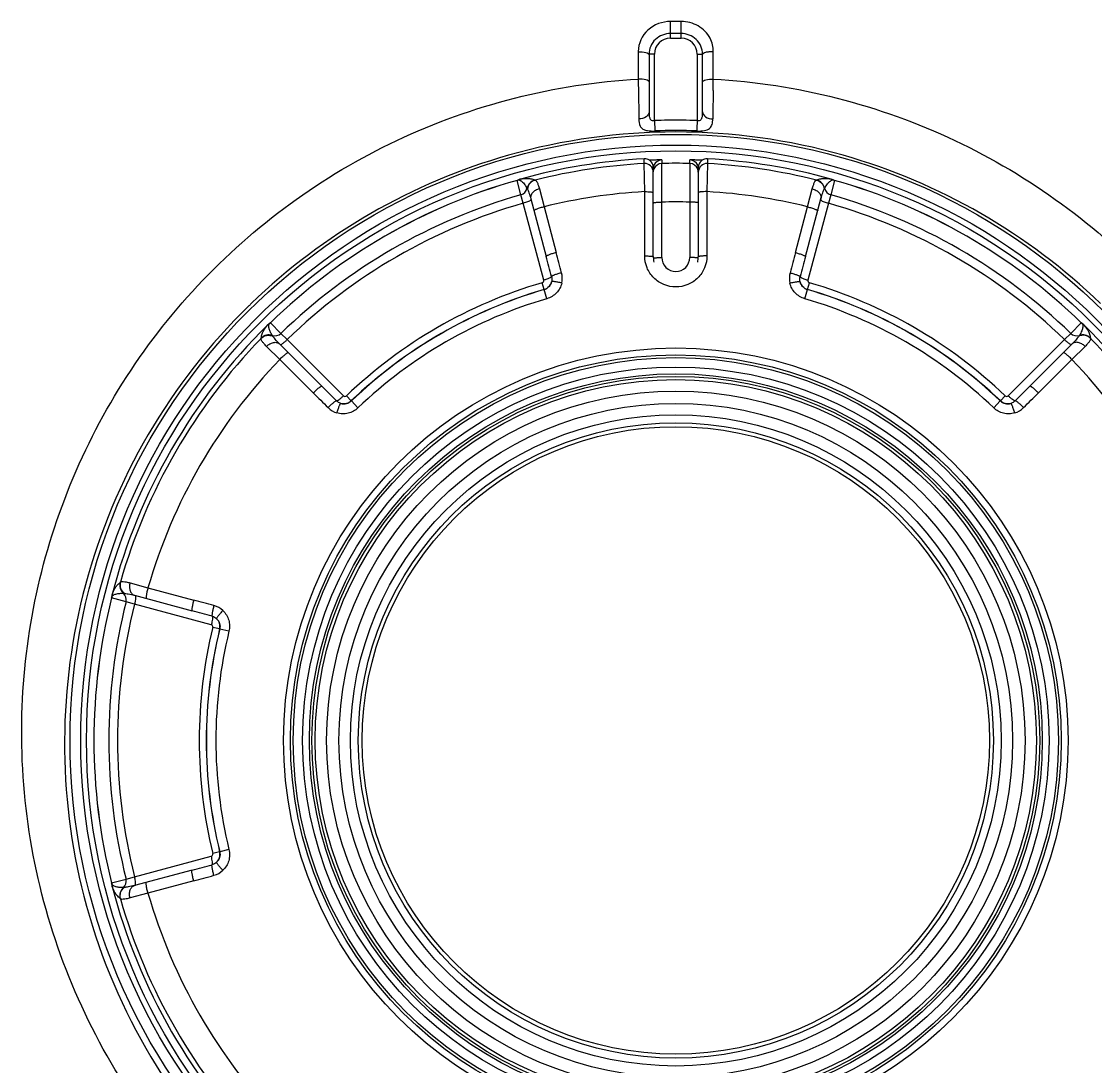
# Model space of a CAD drawing. Header units: millimetres. Extents: x -1538 to 3410, y -1646 to 2016.
# Drawn here: x 58 to 108.1, y -203.6 to -154.9 of the extents above; entities that cross this region are included whole.
import ezdxf

# ---------------------------------------------------------------- set-up
doc = ezdxf.new("R2010")
doc.units = ezdxf.units.MM
doc.header["$LTSCALE"] = 23.1
doc.layers.get('0').update_dxf_attribs({"linetype": 'CONTINUOUS'})

msp = doc.modelspace()

# ---------------------------------------------------------------- linework, layer by layer
at = {"linetype": 'Continuous'}
for p, q in [((88.784, -154.919), (88.284, -154.919)), ((88.284, -155.693), (88.284, -154.919)), ((88.784, -155.693), (88.784, -154.919)), ((88.784, -155.478), (88.284, -155.478)), ((88.284, -155.693), (88.784, -155.693)), ((86.784, -156.315), (86.784, -157.601)), ((90.284, -157.185), (90.284, -156.315)), ((87.534, -156.443), (87.284, -156.443)), ((87.284, -156.475), (87.284, -159.128)), ((87.534, -159.539), (87.534, -156.443)), ((89.534, -156.443), (89.784, -156.443)), ((89.534, -156.443), (89.534, -159.539)), ((89.784, -159.128), (89.784, -156.475)), ((90.284, -157.602), (90.284, -157.185)), ((86.784, -157.601), (86.795, -158.312)), ((90.276, -158.13), (90.282, -157.736)), ((90.282, -157.736), (90.284, -157.602)), ((86.806, -159.136), (86.81, -159.463)), ((87.534, -159.539), (87.552, -160.024)), ((89.534, -159.539), (89.52, -159.925)), ((89.52, -159.925), (89.516, -160.024)), ((87.063, -161.321), (87.063, -161.321)), ((87.063, -161.379), (87.063, -161.321)), ((90.006, -161.321), (90.006, -161.321)), ((90.006, -161.321), (90.006, -161.465)), ((87.062, -161.544), (87.063, -161.379)), ((87.082, -162.852), (87.062, -161.544)), ((87.484, -165.893), (87.484, -161.72)), ((87.875, -161.377), (87.874, -161.54)), ((87.884, -163.341), (87.874, -161.54)), ((89.194, -161.54), (89.184, -163.341)), ((89.194, -161.54), (89.194, -161.377)), ((89.584, -161.72), (89.584, -165.893)), ((90.006, -161.544), (89.987, -162.852)), ((90.006, -161.465), (90.006, -161.544)), ((81.128, -162.327), (81.128, -162.326)), ((81.309, -163), (81.128, -162.327)), ((81.196, -162.301), (81.196, -162.3)), ((81.284, -162.267), (81.284, -162.267)), ((95.94, -162.327), (95.76, -163)), ((95.873, -162.3), (95.784, -162.267)), ((95.784, -162.267), (95.784, -162.267)), ((95.872, -162.301), (95.873, -162.3)), ((95.94, -162.327), (95.94, -162.326)), ((82.167, -162.722), (82.385, -163.56)), ((94.683, -163.56), (94.902, -162.722)), ((81.41, -163.395), (81.309, -163)), ((81.768, -163.191), (82.488, -165.877)), ((87.081, -165.849), (87.082, -162.852)), ((89.987, -162.852), (89.987, -165.849)), ((94.581, -165.877), (95.301, -163.191)), ((95.76, -163), (95.659, -163.395)), ((82.37, -166.979), (81.41, -163.395)), ((82.385, -163.56), (82.957, -165.694)), ((87.884, -165.924), (87.884, -163.341)), ((89.184, -163.341), (89.184, -165.924)), ((94.111, -165.694), (94.683, -163.56)), ((95.659, -163.395), (94.698, -166.979)), ((82.394, -167.415), (82.302, -167.102)), ((94.675, -167.415), (94.766, -167.102)), ((82.395, -167.42), (82.394, -167.415)), ((82.519, -167.846), (82.395, -167.42)), ((94.549, -167.846), (94.674, -167.42)), ((94.675, -167.415), (94.674, -167.42)), ((69.563, -169.017), (69.489, -169.076)), ((69.489, -169.076), (69.489, -169.076)), ((69.563, -169.017), (69.563, -169.017)), ((69.62, -168.972), (69.619, -168.971)), ((69.62, -168.972), (70.112, -169.464)), ((106.956, -169.464), (107.449, -168.972)), ((107.483, -169.001), (107.449, -168.971)), ((107.449, -168.972), (107.449, -168.971)), ((107.506, -169.017), (107.483, -169.001)), ((107.505, -169.017), (107.506, -169.017)), ((107.579, -169.076), (107.579, -169.076)), ((70.112, -169.464), (70.404, -169.749)), ((70.404, -169.749), (73.028, -172.373)), ((104.041, -172.373), (106.664, -169.749)), ((106.664, -169.749), (106.956, -169.464)), ((70.059, -170.676), (69.443, -170.068)), ((72.015, -171.924), (70.048, -169.957)), ((107.02, -169.957), (105.054, -171.924)), ((107.626, -170.068), (107.01, -170.676)), ((71.621, -172.239), (70.059, -170.676)), ((107.01, -170.676), (105.447, -172.239)), ((73.394, -172.612), (73.168, -172.376)), ((73.394, -172.612), (73.397, -172.615)), ((73.704, -172.936), (73.397, -172.615)), ((103.365, -172.936), (103.671, -172.615)), ((103.671, -172.615), (103.675, -172.612)), ((103.675, -172.612), (103.9, -172.376)), ((63.075, -181.097), (63.91, -181.327)), ((63.91, -181.327), (66.044, -181.898)), ((62.214, -181.799), (62.213, -181.799)), ((62.887, -181.979), (62.214, -181.799)), ((62.225, -181.727), (62.224, -181.727)), ((62.24, -181.634), (62.24, -181.634)), ((63.282, -181.677), (65.968, -182.397)), ((63.28, -182.089), (62.887, -181.979)), ((66.864, -183.05), (63.28, -182.089)), ((67.253, -183.247), (66.936, -183.17)), ((67.258, -183.249), (67.253, -183.247)), ((67.689, -183.354), (67.258, -183.249)), ((63.28, -194.797), (66.864, -193.837)), ((67.253, -193.64), (66.936, -193.717)), ((67.253, -193.64), (67.258, -193.638)), ((67.689, -193.533), (67.258, -193.638)), ((62.887, -194.908), (63.28, -194.797)), ((65.968, -194.49), (63.282, -195.21)), ((62.214, -195.088), (62.213, -195.088)), ((62.214, -195.088), (62.887, -194.908)), ((62.225, -195.16), (62.224, -195.16)), ((62.224, -195.16), (62.24, -195.253)), ((62.24, -195.253), (62.24, -195.253)), ((66.044, -194.988), (63.91, -195.56)), ((63.91, -195.56), (63.075, -195.79))]:
    msp.add_line(p, q, dxfattribs=at)
for points in [[(81.196, -162.3), (81.171, -162.312), (81.128, -162.326)], [(81.284, -162.267), (81.271, -162.27), (81.196, -162.3)], [(95.94, -162.326), (95.898, -162.312), (95.873, -162.3)], [(69.619, -168.971), (69.585, -169.001), (69.563, -169.017)], [(107.579, -169.076), (107.569, -169.067), (107.506, -169.017)], [(62.224, -181.727), (62.222, -181.754), (62.213, -181.799)], [(62.24, -181.634), (62.236, -181.647), (62.224, -181.727)], [(62.213, -195.088), (62.222, -195.132), (62.224, -195.16)]]:
    msp.add_lwpolyline(points, dxfattribs=at)
for radius in [28.259, 27.759, 27.493, 18.3, 17.98, 17.85, 17.411, 17.096, 16.974, 16.824, 16.292, 15.714, 15.182, 14.813, 14.63]:
    msp.add_circle((88.534, -188.443), radius, dxfattribs=at)
for centre, radius, start, end in [((88.284, -156.443), 0.75, 90, 180), ((88.784, -156.443), 0.75, 0, 90), ((531.857, -164.809), 441.631, 179.13344, 179.30648), ((88.534, -186.546), 27.025, 90.7957, 92.1202), ((88.533, -186.551), 27.03, 87.877, 90.7931), ((88.534, -188.582), 28.514, 74.122, 105.8786), ((88.533, -185.962), 25.957, 87.8297, 92.1663), ((88.535, -188.587), 28.519, 105.8776, 133.9844), ((88.534, -188.443), 27.162, 93.1059, 105.4806), ((87.084, -161.724), 0.403, 74.559, 93.0328), ((87.084, -161.722), 0.402, 56.3946, 74.4475), ((89.985, -161.722), 0.402, 105.5526, 123.6053), ((89.985, -161.724), 0.403, 86.9672, 105.441), ((88.534, -188.443), 27.162, 74.5194, 86.8941), ((88.533, -188.587), 28.519, 46.0162, 74.123), ((88.534, -188.443), 26.94, 93.1319, 104.0894), ((87.084, -161.943), 0.4, 0.0061, 93.1366), ((87.084, -161.721), 0.4, 18.6259, 56.3543), ((87.081, -161.721), 0.403, 0.0721, 18.5523), ((87.883, -161.777), 0.398, 172.0413, 179.9735), ((87.888, -161.777), 0.403, 157.9328, 172.0607), ((87.884, -161.777), 0.4, 91.3995, 157.8399), ((87.884, -161.94), 0.4, 91.4083, 157.8419), ((88.534, -188.408), 26.876, 88.5932, 91.4068), ((89.184, -161.777), 0.4, 22.1601, 88.6004), ((89.184, -161.94), 0.4, 22.1621, 88.592), ((89.181, -161.777), 0.403, 7.9393, 22.0672), ((89.186, -161.777), 0.398, 0.0265, 7.9587), ((89.984, -161.943), 0.4, 86.8632, 179.9899), ((89.987, -161.721), 0.403, 161.4477, 179.9279), ((89.984, -161.721), 0.4, 123.6456, 161.3742), ((88.534, -188.443), 26.94, 75.9106, 86.8681), ((88.534, -188.443), 27.147, 105.8321, 134.1679), ((88.534, -188.443), 27.146, 105.8321, 134.1679), ((81.019, -161.944), 0.399, 285.8461, 296.2948), ((81.416, -162.736), 0.487, 108.5567, 116.8432), ((81.167, -162.505), 0.206, 80.4529, 81.9495), ((81.416, -162.735), 0.486, 105.6716, 108.5537), ((82.08, -162.8), 0.5, 104.1501, 168.1903), ((94.988, -162.8), 0.5, 11.8199, 75.8518), ((95.653, -162.735), 0.487, 63.1566, 74.3266), ((95.902, -162.51), 0.211, 99.0822, 101.218), ((95.901, -162.504), 0.205, 98.048, 99.0763), ((96.049, -161.944), 0.399, 243.7044, 254.1547), ((88.534, -188.443), 27.147, 45.8321, 74.1679), ((88.534, -188.443), 27.146, 45.8321, 74.1679), ((81.2, -162.615), 0.4, 285.8206, 348.0736), ((95.869, -162.615), 0.4, 191.9219, 254.1789), ((88.534, -188.443), 26.45, 105.8536, 134.1464), ((88.534, -188.443), 25.632, 93.2485, 103.8799), ((88.534, -188.209), 24.877, 88.5027, 91.4973), ((88.534, -188.443), 25.632, 76.1201, 86.7515), ((88.534, -188.443), 26.45, 45.8536, 74.1464), ((88.534, -188.443), 26.042, 105.8776, 134.1224), ((88.534, -188.443), 26.042, 45.8776, 74.1224), ((-79.363, -209.196), 168.049, 14.67055, 15.00269), ((256.427, -209.194), 168.043, 164.99731, 165.32945), ((-278.036, -262.48), 373.242, 14.85168, 15.00012), ((88.534, -165.893), 1.05, 180, 193.2966), ((88.534, -165.924), 0.65, 180.001, 359.999), ((88.534, -165.893), 1.05, 346.7215, 360), ((455.114, -262.482), 373.251, 164.99988, 165.14832), ((82.25, -166.886), 0.989, 346.6447, 14.6712), ((94.819, -166.886), 0.989, 165.3294, 193.3548), ((88.534, -188.443), 22.233, 106.2787, 133.7213), ((82.254, -166.936), 0.5, 286.287, 346.5434), ((94.815, -166.936), 0.5, 193.4566, 253.713), ((88.534, -188.443), 22.233, 46.2787, 73.7213), ((88.534, -188.443), 21.906, 106.2787, 133.7213), ((88.534, -188.443), 21.901, 106.279, 133.721), ((88.534, -188.443), 21.457, 106.279, 133.721), ((88.534, -188.443), 21.457, 46.279, 73.721), ((88.534, -188.443), 21.901, 46.279, 73.721), ((88.534, -188.443), 21.906, 46.2787, 73.7213), ((88.538, -188.589), 28.522, 134.3234, 164.9691), ((88.572, -188.625), 28.571, 133.9857, 134.3219), ((88.534, -188.443), 27.162, 134.5194, 165.4806), ((69.83, -169.425), 0.487, 123.1566, 134.3266), ((69.754, -169.094), 0.205, 158.048, 159.0744), ((69.342, -168.686), 0.399, 303.7044, 314.1547), ((107.726, -168.686), 0.398, 225.8343, 231.0595), ((107.726, -168.686), 0.398, 231.0618, 236.3017), ((107.239, -169.425), 0.487, 48.5567, 56.8432), ((107.239, -169.424), 0.486, 45.6716, 48.5538), ((88.534, -188.443), 27.162, 14.5194, 45.4806), ((106.274, -170.194), 1.718, 37.2588, 40.5623), ((88.534, -188.443), 26.94, 135.9106, 164.0894), ((69.553, -170.033), 0.5, 71.8199, 135.8518), ((69.834, -169.177), 0.4, 251.9219, 314.1789), ((107.235, -169.177), 0.4, 225.8206, 288.0736), ((107.515, -170.033), 0.5, 44.1501, 108.1903), ((88.534, -188.443), 26.94, 15.9106, 44.0894), ((88.534, -188.443), 25.632, 136.1201, 163.8799), ((88.534, -188.443), 25.632, 16.1201, 43.8799), ((190.451, -53.42), 168.043, 224.99731, 225.32945), ((335.934, 91.995), 373.238, 224.99989, 225.14832), ((-158.869, 91.998), 373.242, 314.85168, 315.00012), ((-13.387, -53.416), 168.049, 314.67055, 315.00269), ((73.048, -172.25), 0.5, 253.4565, 313.713), ((104.02, -172.25), 0.5, 226.287, 286.5433), ((73.007, -172.223), 0.989, 225.3284, 253.3557), ((104.061, -172.223), 0.989, 286.6445, 314.6713), ((88.572, -188.591), 28.555, 164.9825, 179.7041), ((63.099, -181.211), 0.5, 164.1501, 228.1903), ((88.534, -188.443), 27.147, 165.8321, 194.1679), ((88.534, -188.443), 27.146, 165.8321, 194.1679), ((61.827, -181.702), 0.399, 345.8461, 356.2948), ((62.711, -181.754), 0.487, 168.5569, 176.8432), ((62.388, -181.854), 0.206, 140.4533, 141.9495), ((62.711, -181.754), 0.486, 165.6716, 168.5539), ((62.486, -181.979), 0.366, 118.5209, 121.6504), ((62.499, -181.881), 0.4, 345.8206, 48.0736), ((88.534, -188.443), 26.45, 165.8536, 194.1464), ((88.534, -188.443), 26.042, 165.8776, 194.1224), ((22.558, -344.223), 168.049, 74.67055, 75.00269), ((66.723, -183.107), 0.989, 46.6445, 74.6714), ((-30.634, -542.921), 373.242, 74.85168, 75.00012), ((66.768, -183.129), 0.5, 346.287, 46.5435), ((88.534, -188.443), 22.233, 166.2787, 193.7213), ((88.534, -188.443), 21.906, 166.2787, 193.7213), ((88.534, -188.443), 21.901, 166.279, 193.721), ((88.534, -188.443), 21.457, 166.279, 193.721), ((88.575, -188.581), 28.558, 179.7231, 194.4539), ((66.768, -193.758), 0.5, 313.4565, 13.713), ((-30.636, 166.043), 373.251, 284.99988, 285.14832), ((22.559, -32.669), 168.043, 284.99731, 285.32945), ((66.723, -193.78), 0.989, 285.3283, 313.3558), ((61.827, -195.185), 0.399, 3.7044, 14.1547), ((62.711, -195.133), 0.487, 183.1566, 194.3266), ((62.387, -195.033), 0.205, 218.0478, 219.0611), ((88.534, -188.443), 27.162, 194.5194, 225.4806), ((63.1, -195.676), 0.5, 131.8199, 195.8518), ((62.499, -195.006), 0.4, 311.9219, 14.1789), ((88.534, -188.443), 27.162, 314.5194, 345.4806), ((88.538, -188.584), 28.522, 194.468, 225.2613), ((88.534, -188.443), 26.94, 195.9106, 224.0894), ((88.534, -188.443), 25.632, 196.1201, 223.8799), ((88.534, -188.443), 25.632, 316.1201, 343.8799), ((88.534, -188.443), 26.94, 315.9106, 344.0894)]:
    msp.add_arc(centre, radius, start, end, dxfattribs=at)
for points, knots in [([(88.284, -154.919), (87.91, -154.919), (87.14, -155.187), (86.777, -155.95), (86.784, -156.315)], [0, 0, 0, 0, 0.507041, 1, 1, 1, 1]), ([(90.133, -155.704), (90.009, -155.467), (89.607, -155.058), (89.057, -154.919), (88.784, -154.919)], [0, 0, 0, 0, 0.495615, 1, 1, 1, 1]), ([(88.284, -155.478), (88.033, -155.478), (87.511, -155.674), (87.28, -156.194), (87.284, -156.443)], [0, 0, 0, 0, 0.502272, 1, 1, 1, 1]), ([(89.784, -156.443), (89.784, -156.194), (89.559, -155.674), (89.036, -155.478), (88.784, -155.478)], [0, 0, 0, 0, 0.497741, 1, 1, 1, 1]), ([(89.784, -156.475), (89.784, -156.411), (89.929, -156.338), (90.099, -156.325), (90.22, -156.314), (90.284, -156.314)], [0, 0, 0, 0, 0.349093, 0.649958, 1, 1, 1, 1]), ([(87.284, -156.475), (87.284, -156.454), (87.23, -156.408), (87.065, -156.361), (86.903, -156.346), (86.784, -156.346)], [0, 0, 0, 0, 0.11692, 0.334315, 1, 1, 1, 1]), ([(58.018, -187.926), (58.027, -186.041), (58.396, -182.259), (59.99, -176.783), (62.583, -171.675), (66.1, -167.114), (70.437, -163.269), (75.452, -160.292), (80.965, -158.311), (84.839, -157.713), (86.784, -157.601)], [0, 0, 0, 0, 0.12299, 0.246298, 0.370105, 0.49463, 0.619956, 0.746062, 0.872836, 1, 1, 1, 1]), ([(87.284, -157.731), (87.284, -157.71), (87.23, -157.664), (87.065, -157.617), (86.903, -157.601), (86.784, -157.601)], [0, 0, 0, 0, 0.116917, 0.334311, 1, 1, 1, 1]), ([(89.784, -157.731), (89.784, -157.71), (89.839, -157.664), (90.004, -157.617), (90.166, -157.602), (90.284, -157.602)], [0, 0, 0, 0, 0.11692, 0.334315, 1, 1, 1, 1]), ([(90.284, -157.602), (92.23, -157.714), (96.104, -158.312), (101.617, -160.292), (106.631, -163.269), (110.968, -167.114), (114.486, -171.675), (117.079, -176.783), (118.673, -182.259), (119.042, -186.041), (119.051, -187.926)], [0, 0, 0, 0, 0.127164, 0.253938, 0.380043, 0.50537, 0.629895, 0.753702, 0.87701, 1, 1, 1, 1]), ([(86.795, -158.312), (86.796, -158.384), (86.8, -158.659), (86.804, -158.934), (86.806, -159.136)], [0, 0, 0, 0, 0.261784, 1, 1, 1, 1]), ([(87.284, -159.128), (87.284, -159.218), (87.141, -159.414), (86.928, -159.459), (86.81, -159.463)], [0, 0, 0, 0, 0.432591, 1, 1, 1, 1]), ([(87.284, -159.128), (87.284, -159.177), (87.288, -159.273), (87.303, -159.41), (87.382, -159.541), (87.486, -159.545), (87.534, -159.539)], [0, 0, 0, 0, 0.261974, 0.511191, 0.740421, 1, 1, 1, 1]), ([(89.534, -159.539), (89.582, -159.545), (89.686, -159.541), (89.765, -159.411), (89.781, -159.273), (89.784, -159.177), (89.784, -159.128)], [0, 0, 0, 0, 0.259139, 0.488757, 0.738038, 1, 1, 1, 1]), ([(89.784, -159.128), (89.784, -159.218), (89.928, -159.414), (90.141, -159.459), (90.258, -159.463)], [0, 0, 0, 0, 0.432591, 1, 1, 1, 1]), ([(86.81, -159.463), (86.812, -159.576), (86.825, -159.747), (86.965, -159.924), (87.065, -159.969), (87.118, -159.985)], [0, 0, 0, 0, 0.515597, 0.742292, 1, 1, 1, 1]), ([(89.516, -160.024), (89.635, -160.028), (89.838, -160.026), (90.118, -159.935), (90.248, -159.709), (90.257, -159.549), (90.258, -159.463)], [0, 0, 0, 0, 0.327208, 0.563527, 0.76409, 1, 1, 1, 1]), ([(87.118, -159.985), (87.149, -159.994), (87.291, -160.025), (87.438, -160.028), (87.552, -160.024)], [0, 0, 0, 0, 0.215767, 1, 1, 1, 1]), ([(87.875, -161.377), (87.875, -161.376), (87.873, -161.376), (87.871, -161.376), (87.866, -161.376), (87.857, -161.375), (87.843, -161.375), (87.821, -161.375), (87.795, -161.375), (87.752, -161.375), (87.689, -161.376), (87.605, -161.378), (87.511, -161.38), (87.41, -161.384), (87.341, -161.387), (87.306, -161.388)], [0, 0, 0, 0, 0.001693, 0.006331, 0.013888, 0.024245, 0.052804, 0.090872, 0.137394, 0.191443, 0.319007, 0.468143, 0.634212, 0.812889, 1, 1, 1, 1]), ([(89.763, -161.388), (89.727, -161.387), (89.658, -161.384), (89.557, -161.38), (89.464, -161.378), (89.38, -161.376), (89.317, -161.375), (89.274, -161.375), (89.247, -161.375), (89.226, -161.375), (89.211, -161.375), (89.202, -161.376), (89.198, -161.376), (89.196, -161.376), (89.194, -161.376), (89.194, -161.377)], [0, 0, 0, 0, 0.18711, 0.365787, 0.531855, 0.680991, 0.808555, 0.862604, 0.909126, 0.947194, 0.975754, 0.986111, 0.993669, 0.998307, 1, 1, 1, 1]), ([(81.201, -162.302), (81.208, -162.303), (81.23, -162.308), (81.252, -162.316), (81.266, -162.323)], [0, 0, 0, 0, 0.294108, 1, 1, 1, 1]), ([(81.266, -162.323), (81.269, -162.324), (81.281, -162.33), (81.292, -162.336), (81.3, -162.341)], [0, 0, 0, 0, 0.26124, 1, 1, 1, 1]), ([(81.284, -162.267), (81.387, -162.248), (81.546, -162.232), (81.773, -162.25), (81.896, -162.283), (81.958, -162.315)], [0, 0, 0, 0, 0.45499, 0.693751, 1, 1, 1, 1]), ([(81.976, -162.314), (81.882, -162.338), (81.704, -162.446), (81.621, -162.637), (81.609, -162.733)], [0, 0, 0, 0, 0.498106, 1, 1, 1, 1]), ([(81.958, -162.315), (81.96, -162.316), (81.966, -162.315), (81.972, -162.315), (81.976, -162.314)], [0, 0, 0, 0, 0.32785, 1, 1, 1, 1]), ([(81.976, -162.314), (81.982, -162.314), (81.998, -162.32), (82.031, -162.353), (82.073, -162.43), (82.122, -162.559), (82.151, -162.663), (82.167, -162.722)], [0, 0, 0, 0, 0.040574, 0.101729, 0.299252, 0.60089, 1, 1, 1, 1]), ([(94.902, -162.722), (94.917, -162.663), (94.947, -162.559), (94.996, -162.43), (95.038, -162.353), (95.071, -162.32), (95.086, -162.314), (95.092, -162.314)], [0, 0, 0, 0, 0.399102, 0.700743, 0.898243, 0.959407, 1, 1, 1, 1]), ([(95.092, -162.314), (95.096, -162.315), (95.102, -162.315), (95.109, -162.316), (95.11, -162.315)], [0, 0, 0, 0, 0.67233, 1, 1, 1, 1]), ([(95.092, -162.314), (95.186, -162.338), (95.364, -162.446), (95.448, -162.637), (95.46, -162.733)], [0, 0, 0, 0, 0.498105, 1, 1, 1, 1]), ([(95.11, -162.315), (95.172, -162.283), (95.295, -162.25), (95.523, -162.232), (95.682, -162.248), (95.784, -162.267)], [0, 0, 0, 0, 0.30625, 0.54501, 1, 1, 1, 1]), ([(95.478, -162.698), (95.516, -162.623), (95.585, -162.511), (95.712, -162.373), (95.804, -162.314), (95.861, -162.303)], [0, 0, 0, 0, 0.448045, 0.691092, 1, 1, 1, 1]), ([(81.3, -162.341), (81.304, -162.344), (81.322, -162.355), (81.338, -162.367), (81.35, -162.376)], [0, 0, 0, 0, 0.260852, 1, 1, 1, 1]), ([(81.35, -162.376), (81.404, -162.42), (81.492, -162.524), (81.561, -162.64), (81.591, -162.698)], [0, 0, 0, 0, 0.519063, 1, 1, 1, 1]), ([(81.591, -162.698), (81.592, -162.699), (81.597, -162.711), (81.603, -162.723), (81.609, -162.733)], [0, 0, 0, 0, 0.119525, 1, 1, 1, 1]), ([(81.609, -162.733), (81.62, -162.755), (81.644, -162.811), (81.702, -162.962), (81.742, -163.093), (81.768, -163.191)], [0, 0, 0, 0, 0.151121, 0.375718, 1, 1, 1, 1]), ([(82.167, -162.722), (82.104, -162.738), (81.986, -162.786), (81.845, -162.899), (81.76, -163.04), (81.756, -163.146), (81.768, -163.191)], [0, 0, 0, 0, 0.28904, 0.557234, 0.792097, 1, 1, 1, 1]), ([(94.902, -162.722), (94.965, -162.738), (95.083, -162.786), (95.224, -162.899), (95.309, -163.04), (95.313, -163.146), (95.301, -163.191)], [0, 0, 0, 0, 0.28904, 0.557235, 0.792098, 1, 1, 1, 1]), ([(95.301, -163.191), (95.327, -163.093), (95.367, -162.962), (95.425, -162.811), (95.449, -162.755), (95.46, -162.733)], [0, 0, 0, 0, 0.624296, 0.848836, 1, 1, 1, 1]), ([(95.46, -162.733), (95.462, -162.729), (95.468, -162.717), (95.474, -162.705), (95.478, -162.698)], [0, 0, 0, 0, 0.375999, 1, 1, 1, 1]), ([(81.754, -163.256), (81.738, -163.269), (81.694, -163.295), (81.58, -163.345), (81.481, -163.376), (81.41, -163.395)], [0, 0, 0, 0, 0.16872, 0.404333, 1, 1, 1, 1]), ([(81.776, -163.222), (81.777, -163.227), (81.772, -163.242), (81.761, -163.251), (81.754, -163.256)], [0, 0, 0, 0, 0.378412, 1, 1, 1, 1]), ([(87.082, -162.852), (87.133, -162.852), (87.208, -162.854), (87.302, -162.859), (87.363, -162.864), (87.412, -162.871), (87.45, -162.878), (87.472, -162.884), (87.484, -162.893), (87.484, -162.896)], [0, 0, 0, 0, 0.375823, 0.546143, 0.69574, 0.819138, 0.912093, 0.971651, 1, 1, 1, 1]), ([(89.987, -162.852), (89.935, -162.852), (89.861, -162.854), (89.766, -162.859), (89.706, -162.864), (89.656, -162.871), (89.619, -162.878), (89.597, -162.884), (89.584, -162.893), (89.584, -162.896)], [0, 0, 0, 0, 0.375837, 0.546162, 0.69576, 0.819157, 0.912107, 0.971657, 1, 1, 1, 1]), ([(95.292, -163.222), (95.291, -163.227), (95.297, -163.242), (95.308, -163.251), (95.315, -163.256)], [0, 0, 0, 0, 0.378411, 1, 1, 1, 1]), ([(95.315, -163.256), (95.331, -163.269), (95.375, -163.295), (95.488, -163.345), (95.587, -163.376), (95.659, -163.395)], [0, 0, 0, 0, 0.168719, 0.404331, 1, 1, 1, 1]), ([(82.385, -163.56), (82.324, -163.576), (82.234, -163.602), (82.122, -163.639), (82.051, -163.665), (81.994, -163.688), (81.951, -163.71), (81.927, -163.724), (81.914, -163.738), (81.916, -163.743)], [0, 0, 0, 0, 0.376102, 0.54641, 0.695938, 0.819247, 0.912119, 0.971629, 1, 1, 1, 1]), ([(87.484, -163.381), (87.484, -163.377), (87.497, -163.37), (87.518, -163.364), (87.556, -163.358), (87.605, -163.352), (87.665, -163.347), (87.759, -163.342), (87.833, -163.341), (87.884, -163.341)], [0, 0, 0, 0, 0.026939, 0.085937, 0.178682, 0.302101, 0.451919, 0.622665, 1, 1, 1, 1]), ([(89.584, -163.381), (89.584, -163.377), (89.572, -163.37), (89.55, -163.364), (89.512, -163.358), (89.464, -163.352), (89.404, -163.347), (89.309, -163.342), (89.235, -163.341), (89.184, -163.341)], [0, 0, 0, 0, 0.026939, 0.085937, 0.178683, 0.302101, 0.451919, 0.622665, 1, 1, 1, 1]), ([(94.683, -163.56), (94.745, -163.576), (94.834, -163.602), (94.946, -163.639), (95.017, -163.665), (95.074, -163.688), (95.117, -163.71), (95.142, -163.724), (95.154, -163.738), (95.153, -163.743)], [0, 0, 0, 0, 0.37609, 0.546395, 0.695922, 0.819232, 0.912109, 0.971624, 1, 1, 1, 1]), ([(82.957, -165.694), (82.896, -165.711), (82.806, -165.736), (82.694, -165.773), (82.623, -165.799), (82.566, -165.823), (82.523, -165.844), (82.498, -165.859), (82.486, -165.872), (82.488, -165.877)], [0, 0, 0, 0, 0.376088, 0.546397, 0.695929, 0.819241, 0.912118, 0.97163, 1, 1, 1, 1]), ([(94.111, -165.694), (94.173, -165.711), (94.262, -165.736), (94.374, -165.773), (94.445, -165.799), (94.502, -165.823), (94.545, -165.844), (94.57, -165.859), (94.582, -165.872), (94.581, -165.877)], [0, 0, 0, 0, 0.376088, 0.546397, 0.695929, 0.819241, 0.912118, 0.97163, 1, 1, 1, 1]), ([(87.081, -165.849), (87.133, -165.849), (87.207, -165.851), (87.302, -165.856), (87.363, -165.861), (87.412, -165.868), (87.45, -165.875), (87.472, -165.881), (87.484, -165.89), (87.484, -165.893)], [0, 0, 0, 0, 0.375785, 0.546115, 0.695727, 0.819142, 0.912108, 0.971666, 1, 1, 1, 1]), ([(88.534, -167.299), (88.345, -167.299), (87.963, -167.224), (87.48, -166.9), (87.157, -166.419), (87.081, -166.038), (87.081, -165.849)], [0, 0, 0, 0, 0.250713, 0.500971, 0.750646, 1, 1, 1, 1]), ([(87.486, -165.96), (87.489, -165.957), (87.499, -165.953), (87.508, -165.95), (87.515, -165.948)], [0, 0, 0, 0, 0.376406, 1, 1, 1, 1]), ([(87.515, -165.948), (87.52, -165.947), (87.549, -165.941), (87.578, -165.938), (87.601, -165.935)], [0, 0, 0, 0, 0.195752, 1, 1, 1, 1]), ([(87.601, -165.935), (87.622, -165.933), (87.716, -165.926), (87.81, -165.924), (87.884, -165.924)], [0, 0, 0, 0, 0.214691, 1, 1, 1, 1]), ([(89.987, -165.849), (89.987, -166.038), (89.912, -166.419), (89.589, -166.9), (89.106, -167.224), (88.724, -167.299), (88.534, -167.299)], [0, 0, 0, 0, 0.249353, 0.499026, 0.749284, 1, 1, 1, 1]), ([(89.467, -165.935), (89.447, -165.933), (89.353, -165.926), (89.258, -165.924), (89.184, -165.924)], [0, 0, 0, 0, 0.214693, 1, 1, 1, 1]), ([(89.554, -165.948), (89.548, -165.947), (89.52, -165.941), (89.49, -165.938), (89.467, -165.935)], [0, 0, 0, 0, 0.195753, 1, 1, 1, 1]), ([(89.582, -165.96), (89.58, -165.957), (89.57, -165.953), (89.56, -165.95), (89.554, -165.948)], [0, 0, 0, 0, 0.376324, 1, 1, 1, 1]), ([(89.987, -165.849), (89.936, -165.849), (89.861, -165.851), (89.766, -165.856), (89.706, -165.861), (89.657, -165.868), (89.619, -165.875), (89.597, -165.881), (89.584, -165.89), (89.584, -165.893)], [0, 0, 0, 0, 0.375775, 0.546105, 0.695719, 0.819137, 0.912106, 0.971666, 1, 1, 1, 1]), ([(82.737, -166.811), (82.736, -166.817), (82.726, -166.831), (82.69, -166.86), (82.616, -166.897), (82.504, -166.94), (82.417, -166.967), (82.37, -166.979)], [0, 0, 0, 0, 0.044984, 0.115733, 0.337115, 0.644949, 1, 1, 1, 1]), ([(83.207, -166.636), (83.148, -166.651), (83.063, -166.675), (82.955, -166.71), (82.885, -166.734), (82.827, -166.757), (82.783, -166.777), (82.754, -166.794), (82.739, -166.806), (82.737, -166.811)], [0, 0, 0, 0, 0.361246, 0.52648, 0.673613, 0.797802, 0.895147, 0.96263, 1, 1, 1, 1]), ([(93.862, -166.636), (93.921, -166.651), (94.006, -166.675), (94.114, -166.71), (94.183, -166.734), (94.241, -166.757), (94.286, -166.777), (94.315, -166.794), (94.33, -166.805), (94.332, -166.811)], [0, 0, 0, 0, 0.361252, 0.526487, 0.673621, 0.79781, 0.895154, 0.962634, 1, 1, 1, 1]), ([(94.332, -166.811), (94.333, -166.817), (94.342, -166.831), (94.378, -166.86), (94.452, -166.897), (94.565, -166.94), (94.652, -166.967), (94.698, -166.979)], [0, 0, 0, 0, 0.044982, 0.115729, 0.337107, 0.644942, 1, 1, 1, 1]), ([(82.302, -167.102), (82.327, -167.095), (82.371, -167.059), (82.377, -167.003), (82.37, -166.979)], [0, 0, 0, 0, 0.502184, 1, 1, 1, 1]), ([(82.74, -167.052), (82.72, -167.136), (82.636, -167.299), (82.479, -167.396), (82.395, -167.42)], [0, 0, 0, 0, 0.495921, 1, 1, 1, 1]), ([(83.212, -167.115), (83.192, -167.2), (83.129, -167.366), (82.973, -167.582), (82.767, -167.75), (82.604, -167.822), (82.519, -167.846)], [0, 0, 0, 0, 0.249467, 0.49933, 0.749553, 1, 1, 1, 1]), ([(83.212, -167.115), (83.154, -167.101), (83.069, -167.083), (82.96, -167.063), (82.89, -167.053), (82.832, -167.046), (82.787, -167.043), (82.759, -167.044), (82.742, -167.048), (82.74, -167.052)], [0, 0, 0, 0, 0.37472, 0.543351, 0.691506, 0.814322, 0.907971, 0.96962, 1, 1, 1, 1]), ([(93.856, -167.115), (93.915, -167.101), (94, -167.083), (94.109, -167.063), (94.178, -167.053), (94.236, -167.046), (94.281, -167.043), (94.31, -167.044), (94.326, -167.048), (94.329, -167.052)], [0, 0, 0, 0, 0.374726, 0.543358, 0.691511, 0.814325, 0.907972, 0.969619, 1, 1, 1, 1]), ([(94.549, -167.846), (94.465, -167.822), (94.302, -167.75), (94.095, -167.582), (93.939, -167.366), (93.876, -167.2), (93.856, -167.115)], [0, 0, 0, 0, 0.250446, 0.500669, 0.750533, 1, 1, 1, 1]), ([(94.674, -167.42), (94.589, -167.396), (94.433, -167.299), (94.348, -167.136), (94.329, -167.052)], [0, 0, 0, 0, 0.504081, 1, 1, 1, 1]), ([(94.698, -166.979), (94.692, -167.003), (94.698, -167.059), (94.742, -167.095), (94.766, -167.102)], [0, 0, 0, 0, 0.497816, 1, 1, 1, 1]), ([(69.195, -169.684), (69.198, -169.614), (69.23, -169.492), (69.329, -169.285), (69.422, -169.155), (69.489, -169.076)], [0, 0, 0, 0, 0.30625, 0.54501, 1, 1, 1, 1]), ([(69.565, -169.25), (69.561, -169.234), (69.544, -169.16), (69.54, -169.077), (69.562, -169.021)], [0, 0, 0, 0, 0.211204, 1, 1, 1, 1]), ([(69.709, -169.558), (69.68, -169.511), (69.623, -169.412), (69.58, -169.306), (69.565, -169.25)], [0, 0, 0, 0, 0.486731, 1, 1, 1, 1]), ([(107.502, -169.252), (107.495, -169.281), (107.458, -169.388), (107.404, -169.487), (107.359, -169.558)], [0, 0, 0, 0, 0.261991, 1, 1, 1, 1]), ([(107.521, -169.149), (107.521, -169.159), (107.517, -169.193), (107.509, -169.228), (107.502, -169.252)], [0, 0, 0, 0, 0.263094, 1, 1, 1, 1]), ([(107.505, -169.017), (107.506, -169.02), (107.51, -169.028), (107.512, -169.038), (107.514, -169.044)], [0, 0, 0, 0, 0.275051, 1, 1, 1, 1]), ([(107.514, -169.044), (107.515, -169.048), (107.518, -169.063), (107.521, -169.078), (107.521, -169.089)], [0, 0, 0, 0, 0.273346, 1, 1, 1, 1]), ([(107.521, -169.089), (107.522, -169.094), (107.523, -169.114), (107.523, -169.135), (107.521, -169.149)], [0, 0, 0, 0, 0.26621, 1, 1, 1, 1]), ([(107.641, -169.154), (107.72, -169.257), (107.822, -169.427), (107.871, -169.619), (107.874, -169.684)], [0, 0, 0, 0, 0.664893, 1, 1, 1, 1]), ([(69.443, -170.068), (69.399, -170.025), (69.324, -169.948), (69.236, -169.841), (69.191, -169.766), (69.179, -169.721), (69.181, -169.704), (69.185, -169.699)], [0, 0, 0, 0, 0.399102, 0.700743, 0.898243, 0.959407, 1, 1, 1, 1]), ([(69.185, -169.699), (69.252, -169.63), (69.435, -169.53), (69.642, -169.553), (69.732, -169.591)], [0, 0, 0, 0, 0.498105, 1, 1, 1, 1]), ([(69.185, -169.699), (69.187, -169.696), (69.19, -169.691), (69.194, -169.686), (69.195, -169.684)], [0, 0, 0, 0, 0.67233, 1, 1, 1, 1]), ([(69.732, -169.591), (69.729, -169.586), (69.722, -169.575), (69.714, -169.564), (69.709, -169.558)], [0, 0, 0, 0, 0.375999, 1, 1, 1, 1]), ([(70.048, -169.957), (69.977, -169.886), (69.883, -169.786), (69.781, -169.66), (69.745, -169.611), (69.732, -169.591)], [0, 0, 0, 0, 0.624296, 0.848836, 1, 1, 1, 1]), ([(70.19, -169.934), (70.225, -169.909), (70.299, -169.85), (70.368, -169.785), (70.404, -169.749)], [0, 0, 0, 0, 0.460309, 1, 1, 1, 1]), ([(106.879, -169.934), (106.843, -169.909), (106.769, -169.85), (106.7, -169.785), (106.664, -169.749)], [0, 0, 0, 0, 0.46031, 1, 1, 1, 1]), ([(107.337, -169.591), (107.324, -169.611), (107.287, -169.66), (107.186, -169.786), (107.092, -169.886), (107.02, -169.957)], [0, 0, 0, 0, 0.151121, 0.375718, 1, 1, 1, 1]), ([(107.884, -169.699), (107.816, -169.63), (107.634, -169.53), (107.427, -169.553), (107.337, -169.591)], [0, 0, 0, 0, 0.498106, 1, 1, 1, 1]), ([(107.359, -169.558), (107.358, -169.559), (107.351, -169.57), (107.343, -169.581), (107.337, -169.591)], [0, 0, 0, 0, 0.119525, 1, 1, 1, 1]), ([(107.884, -169.699), (107.887, -169.704), (107.89, -169.721), (107.878, -169.766), (107.832, -169.841), (107.745, -169.948), (107.67, -170.025), (107.626, -170.068)], [0, 0, 0, 0, 0.040574, 0.101729, 0.299252, 0.60089, 1, 1, 1, 1]), ([(107.874, -169.684), (107.874, -169.686), (107.878, -169.691), (107.881, -169.696), (107.884, -169.699)], [0, 0, 0, 0, 0.32785, 1, 1, 1, 1]), ([(69.443, -170.068), (69.488, -170.022), (69.589, -169.944), (69.757, -169.878), (69.922, -169.875), (70.015, -169.924), (70.048, -169.957)], [0, 0, 0, 0, 0.28904, 0.557235, 0.792098, 1, 1, 1, 1]), ([(70.071, -169.98), (70.074, -169.984), (70.09, -169.986), (70.132, -169.972), (70.165, -169.951), (70.19, -169.934)], [0, 0, 0, 0, 0.121914, 0.322173, 1, 1, 1, 1]), ([(106.998, -169.98), (106.994, -169.984), (106.978, -169.986), (106.937, -169.972), (106.904, -169.951), (106.879, -169.934)], [0, 0, 0, 0, 0.121915, 0.322176, 1, 1, 1, 1]), ([(107.626, -170.068), (107.58, -170.022), (107.48, -169.944), (107.311, -169.878), (107.147, -169.875), (107.053, -169.924), (107.02, -169.957)], [0, 0, 0, 0, 0.28904, 0.557234, 0.792097, 1, 1, 1, 1]), ([(70.059, -170.676), (70.104, -170.631), (70.171, -170.567), (70.259, -170.488), (70.317, -170.44), (70.366, -170.402), (70.406, -170.375), (70.431, -170.361), (70.449, -170.358), (70.452, -170.361)], [0, 0, 0, 0, 0.37609, 0.546395, 0.695922, 0.819232, 0.912109, 0.971624, 1, 1, 1, 1]), ([(107.01, -170.676), (106.965, -170.631), (106.898, -170.567), (106.81, -170.488), (106.752, -170.44), (106.703, -170.402), (106.663, -170.375), (106.638, -170.361), (106.62, -170.358), (106.617, -170.361)], [0, 0, 0, 0, 0.376102, 0.54641, 0.695938, 0.819247, 0.912119, 0.971629, 1, 1, 1, 1]), ([(71.621, -172.239), (71.666, -172.194), (71.733, -172.129), (71.822, -172.051), (71.879, -172.002), (71.928, -171.964), (71.968, -171.938), (71.993, -171.924), (72.011, -171.92), (72.015, -171.924)], [0, 0, 0, 0, 0.376088, 0.546397, 0.695929, 0.819241, 0.912118, 0.97163, 1, 1, 1, 1]), ([(105.447, -172.239), (105.402, -172.194), (105.335, -172.129), (105.247, -172.051), (105.189, -172.002), (105.14, -171.964), (105.1, -171.938), (105.075, -171.924), (105.057, -171.92), (105.054, -171.924)], [0, 0, 0, 0, 0.376088, 0.546397, 0.695929, 0.819241, 0.912118, 0.97163, 1, 1, 1, 1]), ([(72.312, -172.926), (72.355, -172.883), (72.418, -172.821), (72.502, -172.744), (72.558, -172.697), (72.607, -172.658), (72.646, -172.629), (72.675, -172.613), (72.693, -172.606), (72.699, -172.607)], [0, 0, 0, 0, 0.361252, 0.526487, 0.673621, 0.79781, 0.895154, 0.962634, 1, 1, 1, 1]), ([(72.699, -172.607), (72.705, -172.609), (72.722, -172.607), (72.764, -172.591), (72.833, -172.545), (72.927, -172.469), (72.993, -172.407), (73.028, -172.373)], [0, 0, 0, 0, 0.044983, 0.115731, 0.33711, 0.644943, 1, 1, 1, 1]), ([(72.724, -173.17), (72.741, -173.113), (72.768, -173.03), (72.806, -172.926), (72.832, -172.86), (72.855, -172.807), (72.875, -172.766), (72.89, -172.742), (72.901, -172.729), (72.906, -172.729)], [0, 0, 0, 0, 0.374727, 0.543359, 0.691512, 0.814326, 0.907972, 0.969619, 1, 1, 1, 1]), ([(73.397, -172.615), (73.334, -172.676), (73.172, -172.763), (72.989, -172.755), (72.906, -172.729)], [0, 0, 0, 0, 0.50408, 1, 1, 1, 1]), ([(73.028, -172.373), (73.045, -172.391), (73.097, -172.414), (73.15, -172.393), (73.168, -172.376)], [0, 0, 0, 0, 0.497816, 1, 1, 1, 1]), ([(104.163, -172.729), (104.08, -172.755), (103.897, -172.763), (103.735, -172.676), (103.671, -172.615)], [0, 0, 0, 0, 0.495921, 1, 1, 1, 1]), ([(103.9, -172.376), (103.919, -172.393), (103.972, -172.414), (104.023, -172.391), (104.041, -172.373)], [0, 0, 0, 0, 0.502184, 1, 1, 1, 1]), ([(104.369, -172.607), (104.364, -172.609), (104.347, -172.607), (104.304, -172.591), (104.235, -172.545), (104.141, -172.469), (104.075, -172.407), (104.041, -172.373)], [0, 0, 0, 0, 0.044984, 0.115733, 0.337115, 0.644949, 1, 1, 1, 1]), ([(104.345, -173.17), (104.327, -173.113), (104.3, -173.03), (104.263, -172.926), (104.237, -172.86), (104.214, -172.807), (104.194, -172.766), (104.179, -172.742), (104.167, -172.729), (104.163, -172.729)], [0, 0, 0, 0, 0.37472, 0.543351, 0.691506, 0.814322, 0.907971, 0.96962, 1, 1, 1, 1]), ([(104.757, -172.926), (104.714, -172.883), (104.65, -172.821), (104.566, -172.744), (104.51, -172.697), (104.462, -172.658), (104.422, -172.629), (104.393, -172.613), (104.376, -172.606), (104.369, -172.607)], [0, 0, 0, 0, 0.361246, 0.52648, 0.673613, 0.797802, 0.895147, 0.96263, 1, 1, 1, 1]), ([(73.704, -172.936), (73.64, -172.997), (73.497, -173.102), (73.248, -173.197), (72.983, -173.224), (72.808, -173.195), (72.724, -173.17)], [0, 0, 0, 0, 0.250446, 0.500668, 0.750532, 1, 1, 1, 1]), ([(104.345, -173.17), (104.261, -173.195), (104.085, -173.224), (103.821, -173.197), (103.572, -173.102), (103.428, -172.997), (103.365, -172.936)], [0, 0, 0, 0, 0.249466, 0.499331, 0.749551, 1, 1, 1, 1]), ([(62.24, -181.634), (62.274, -181.536), (62.34, -181.39), (62.469, -181.202), (62.56, -181.112), (62.619, -181.074)], [0, 0, 0, 0, 0.45499, 0.693751, 1, 1, 1, 1]), ([(62.627, -181.058), (62.6, -181.151), (62.605, -181.36), (62.728, -181.527), (62.806, -181.586)], [0, 0, 0, 0, 0.498106, 1, 1, 1, 1]), ([(62.619, -181.074), (62.62, -181.073), (62.622, -181.067), (62.625, -181.062), (62.627, -181.058)], [0, 0, 0, 0, 0.32785, 1, 1, 1, 1]), ([(62.627, -181.058), (62.629, -181.053), (62.643, -181.042), (62.687, -181.03), (62.775, -181.032), (62.911, -181.055), (63.016, -181.081), (63.075, -181.097)], [0, 0, 0, 0, 0.040574, 0.101729, 0.299253, 0.600891, 1, 1, 1, 1]), ([(63.075, -181.097), (63.058, -181.16), (63.04, -181.286), (63.068, -181.465), (63.147, -181.609), (63.237, -181.665), (63.282, -181.677)], [0, 0, 0, 0, 0.28904, 0.557234, 0.792097, 1, 1, 1, 1]), ([(63.91, -181.327), (63.893, -181.388), (63.871, -181.479), (63.847, -181.594), (63.834, -181.669), (63.825, -181.73), (63.823, -181.778), (63.823, -181.806), (63.829, -181.824), (63.833, -181.825)], [0, 0, 0, 0, 0.376102, 0.54641, 0.695938, 0.819247, 0.912119, 0.971629, 1, 1, 1, 1]), ([(62.229, -181.723), (62.234, -181.716), (62.254, -181.695), (62.277, -181.678), (62.294, -181.667)], [0, 0, 0, 0, 0.300694, 1, 1, 1, 1]), ([(62.312, -181.657), (62.32, -181.653), (62.353, -181.637), (62.387, -181.624), (62.412, -181.617)], [0, 0, 0, 0, 0.266422, 1, 1, 1, 1]), ([(62.412, -181.617), (62.471, -181.6), (62.589, -181.582), (62.708, -181.581), (62.766, -181.584)], [0, 0, 0, 0, 0.514532, 1, 1, 1, 1]), ([(62.766, -181.584), (62.768, -181.584), (62.781, -181.585), (62.794, -181.586), (62.806, -181.586)], [0, 0, 0, 0, 0.119526, 1, 1, 1, 1]), ([(62.806, -181.586), (62.83, -181.588), (62.891, -181.594), (63.05, -181.62), (63.184, -181.651), (63.282, -181.677)], [0, 0, 0, 0, 0.151121, 0.37572, 1, 1, 1, 1]), ([(63.332, -181.811), (63.328, -181.855), (63.314, -181.948), (63.293, -182.04), (63.28, -182.089)], [0, 0, 0, 0, 0.46031, 1, 1, 1, 1]), ([(63.312, -181.685), (63.318, -181.687), (63.328, -181.699), (63.336, -181.742), (63.334, -181.782), (63.332, -181.811)], [0, 0, 0, 0, 0.121915, 0.322176, 1, 1, 1, 1]), ([(66.044, -181.898), (66.028, -181.96), (66.005, -182.05), (65.981, -182.166), (65.968, -182.24), (65.96, -182.302), (65.957, -182.35), (65.957, -182.378), (65.963, -182.396), (65.968, -182.397)], [0, 0, 0, 0, 0.376088, 0.546397, 0.695929, 0.819241, 0.912118, 0.97163, 1, 1, 1, 1]), ([(66.985, -182.153), (66.968, -182.212), (66.947, -182.298), (66.923, -182.409), (66.909, -182.481), (66.9, -182.542), (66.895, -182.591), (66.895, -182.625), (66.898, -182.643), (66.902, -182.648)], [0, 0, 0, 0, 0.361246, 0.52648, 0.673613, 0.797802, 0.895147, 0.96263, 1, 1, 1, 1]), ([(66.902, -182.648), (66.906, -182.652), (66.913, -182.667), (66.92, -182.713), (66.915, -182.795), (66.897, -182.914), (66.876, -183.003), (66.864, -183.05)], [0, 0, 0, 0, 0.044984, 0.115733, 0.337115, 0.644949, 1, 1, 1, 1]), ([(67.402, -182.388), (67.361, -182.432), (67.303, -182.497), (67.231, -182.581), (67.187, -182.636), (67.153, -182.683), (67.128, -182.721), (67.114, -182.745), (67.109, -182.762), (67.111, -182.766)], [0, 0, 0, 0, 0.37472, 0.543351, 0.691506, 0.814322, 0.907971, 0.96962, 1, 1, 1, 1]), ([(67.111, -182.766), (67.175, -182.825), (67.273, -182.979), (67.279, -183.163), (67.258, -183.249)], [0, 0, 0, 0, 0.495921, 1, 1, 1, 1]), ([(67.402, -182.388), (67.466, -182.448), (67.578, -182.586), (67.687, -182.828), (67.729, -183.091), (67.71, -183.268), (67.689, -183.354)], [0, 0, 0, 0, 0.249466, 0.499331, 0.749551, 1, 1, 1, 1]), ([(66.936, -183.17), (66.942, -183.145), (66.934, -183.089), (66.888, -183.056), (66.864, -183.05)], [0, 0, 0, 0, 0.502184, 1, 1, 1, 1]), ([(119.051, -187.926), (119.06, -189.893), (118.695, -193.844), (117.015, -199.556), (114.248, -204.862), (110.483, -209.555), (105.839, -213.446), (98.72, -217.337), (88.534, -219.419), (78.348, -217.337), (71.229, -213.446), (66.586, -209.555), (62.82, -204.862), (60.053, -199.556), (58.373, -193.844), (58.009, -189.893), (58.018, -187.926)], [0, 0, 0, 0, 0.061537, 0.123239, 0.185206, 0.247553, 0.310319, 0.373488, 0.5, 0.626512, 0.689681, 0.752447, 0.814794, 0.87676, 0.938463, 1, 1, 1, 1]), ([(66.864, -193.837), (66.888, -193.831), (66.934, -193.798), (66.942, -193.742), (66.936, -193.717)], [0, 0, 0, 0, 0.497816, 1, 1, 1, 1]), ([(66.902, -194.239), (66.906, -194.235), (66.913, -194.219), (66.92, -194.174), (66.915, -194.092), (66.897, -193.972), (66.876, -193.884), (66.864, -193.837)], [0, 0, 0, 0, 0.044983, 0.115731, 0.33711, 0.644943, 1, 1, 1, 1]), ([(67.258, -193.638), (67.279, -193.724), (67.273, -193.908), (67.175, -194.062), (67.111, -194.121)], [0, 0, 0, 0, 0.50408, 1, 1, 1, 1]), ([(67.689, -193.533), (67.71, -193.618), (67.729, -193.796), (67.687, -194.059), (67.578, -194.301), (67.466, -194.439), (67.402, -194.499)], [0, 0, 0, 0, 0.250446, 0.500668, 0.750532, 1, 1, 1, 1]), ([(66.985, -194.734), (66.968, -194.675), (66.947, -194.589), (66.923, -194.478), (66.909, -194.406), (66.9, -194.344), (66.895, -194.296), (66.895, -194.262), (66.898, -194.243), (66.902, -194.239)], [0, 0, 0, 0, 0.361252, 0.526487, 0.673621, 0.79781, 0.895154, 0.962634, 1, 1, 1, 1]), ([(67.402, -194.499), (67.361, -194.455), (67.303, -194.39), (67.231, -194.306), (67.187, -194.251), (67.153, -194.204), (67.127, -194.166), (67.114, -194.141), (67.109, -194.125), (67.111, -194.121)], [0, 0, 0, 0, 0.374727, 0.543359, 0.691512, 0.814326, 0.907972, 0.969619, 1, 1, 1, 1]), ([(63.332, -195.076), (63.328, -195.032), (63.314, -194.939), (63.293, -194.847), (63.28, -194.797)], [0, 0, 0, 0, 0.460309, 1, 1, 1, 1]), ([(66.044, -194.988), (66.028, -194.927), (66.005, -194.837), (65.981, -194.721), (65.968, -194.646), (65.96, -194.585), (65.957, -194.537), (65.957, -194.509), (65.963, -194.491), (65.968, -194.49)], [0, 0, 0, 0, 0.376088, 0.546397, 0.695929, 0.819241, 0.912118, 0.97163, 1, 1, 1, 1]), ([(62.426, -195.274), (62.411, -195.27), (62.338, -195.247), (62.265, -195.209), (62.227, -195.162)], [0, 0, 0, 0, 0.21116, 1, 1, 1, 1]), ([(62.619, -195.813), (62.56, -195.775), (62.469, -195.685), (62.34, -195.497), (62.274, -195.351), (62.24, -195.253)], [0, 0, 0, 0, 0.30625, 0.54501, 1, 1, 1, 1]), ([(62.766, -195.303), (62.711, -195.306), (62.597, -195.305), (62.483, -195.289), (62.426, -195.274)], [0, 0, 0, 0, 0.486656, 1, 1, 1, 1]), ([(62.627, -195.829), (62.6, -195.735), (62.605, -195.527), (62.728, -195.36), (62.806, -195.301)], [0, 0, 0, 0, 0.498105, 1, 1, 1, 1]), ([(62.806, -195.301), (62.801, -195.301), (62.788, -195.302), (62.774, -195.302), (62.766, -195.303)], [0, 0, 0, 0, 0.376, 1, 1, 1, 1]), ([(63.282, -195.21), (63.184, -195.236), (63.05, -195.267), (62.891, -195.292), (62.83, -195.299), (62.806, -195.301)], [0, 0, 0, 0, 0.624294, 0.848835, 1, 1, 1, 1]), ([(63.075, -195.79), (63.058, -195.727), (63.04, -195.601), (63.068, -195.422), (63.147, -195.278), (63.237, -195.222), (63.282, -195.21)], [0, 0, 0, 0, 0.28904, 0.557235, 0.792098, 1, 1, 1, 1]), ([(63.312, -195.202), (63.318, -195.2), (63.328, -195.188), (63.336, -195.145), (63.334, -195.105), (63.332, -195.076)], [0, 0, 0, 0, 0.121914, 0.322173, 1, 1, 1, 1]), ([(63.91, -195.56), (63.893, -195.499), (63.871, -195.408), (63.847, -195.293), (63.834, -195.218), (63.825, -195.157), (63.823, -195.109), (63.823, -195.081), (63.829, -195.063), (63.833, -195.062)], [0, 0, 0, 0, 0.37609, 0.546395, 0.695922, 0.819232, 0.912109, 0.971624, 1, 1, 1, 1]), ([(62.627, -195.829), (62.625, -195.825), (62.622, -195.82), (62.62, -195.814), (62.619, -195.813)], [0, 0, 0, 0, 0.67233, 1, 1, 1, 1]), ([(63.075, -195.79), (63.016, -195.806), (62.911, -195.832), (62.775, -195.854), (62.687, -195.856), (62.643, -195.845), (62.629, -195.834), (62.627, -195.829)], [0, 0, 0, 0, 0.399101, 0.700741, 0.898243, 0.959408, 1, 1, 1, 1])]:
    msp.add_open_spline(points, degree=3, knots=knots, dxfattribs=at)
for points in [[(90.284, -156.315), (90.284, -156.105), (90.23, -155.89), (90.133, -155.704)], [(87.484, -161.94), (87.484, -161.889), (87.494, -161.836), (87.514, -161.789)], [(89.584, -161.94), (89.584, -161.889), (89.574, -161.836), (89.555, -161.789)], [(82.737, -166.811), (82.757, -166.889), (82.758, -166.974), (82.74, -167.052)], [(94.329, -167.052), (94.31, -166.974), (94.311, -166.889), (94.332, -166.811)], [(72.906, -172.729), (72.829, -172.706), (72.756, -172.663), (72.699, -172.607)], [(104.369, -172.607), (104.312, -172.663), (104.239, -172.706), (104.163, -172.729)], [(66.902, -182.648), (66.979, -182.669), (67.053, -182.711), (67.111, -182.766)], [(67.111, -194.121), (67.053, -194.176), (66.979, -194.217), (66.902, -194.239)]]:
    msp.add_open_spline(points, degree=3, dxfattribs=at)

doc.saveas('drawing.dxf')
